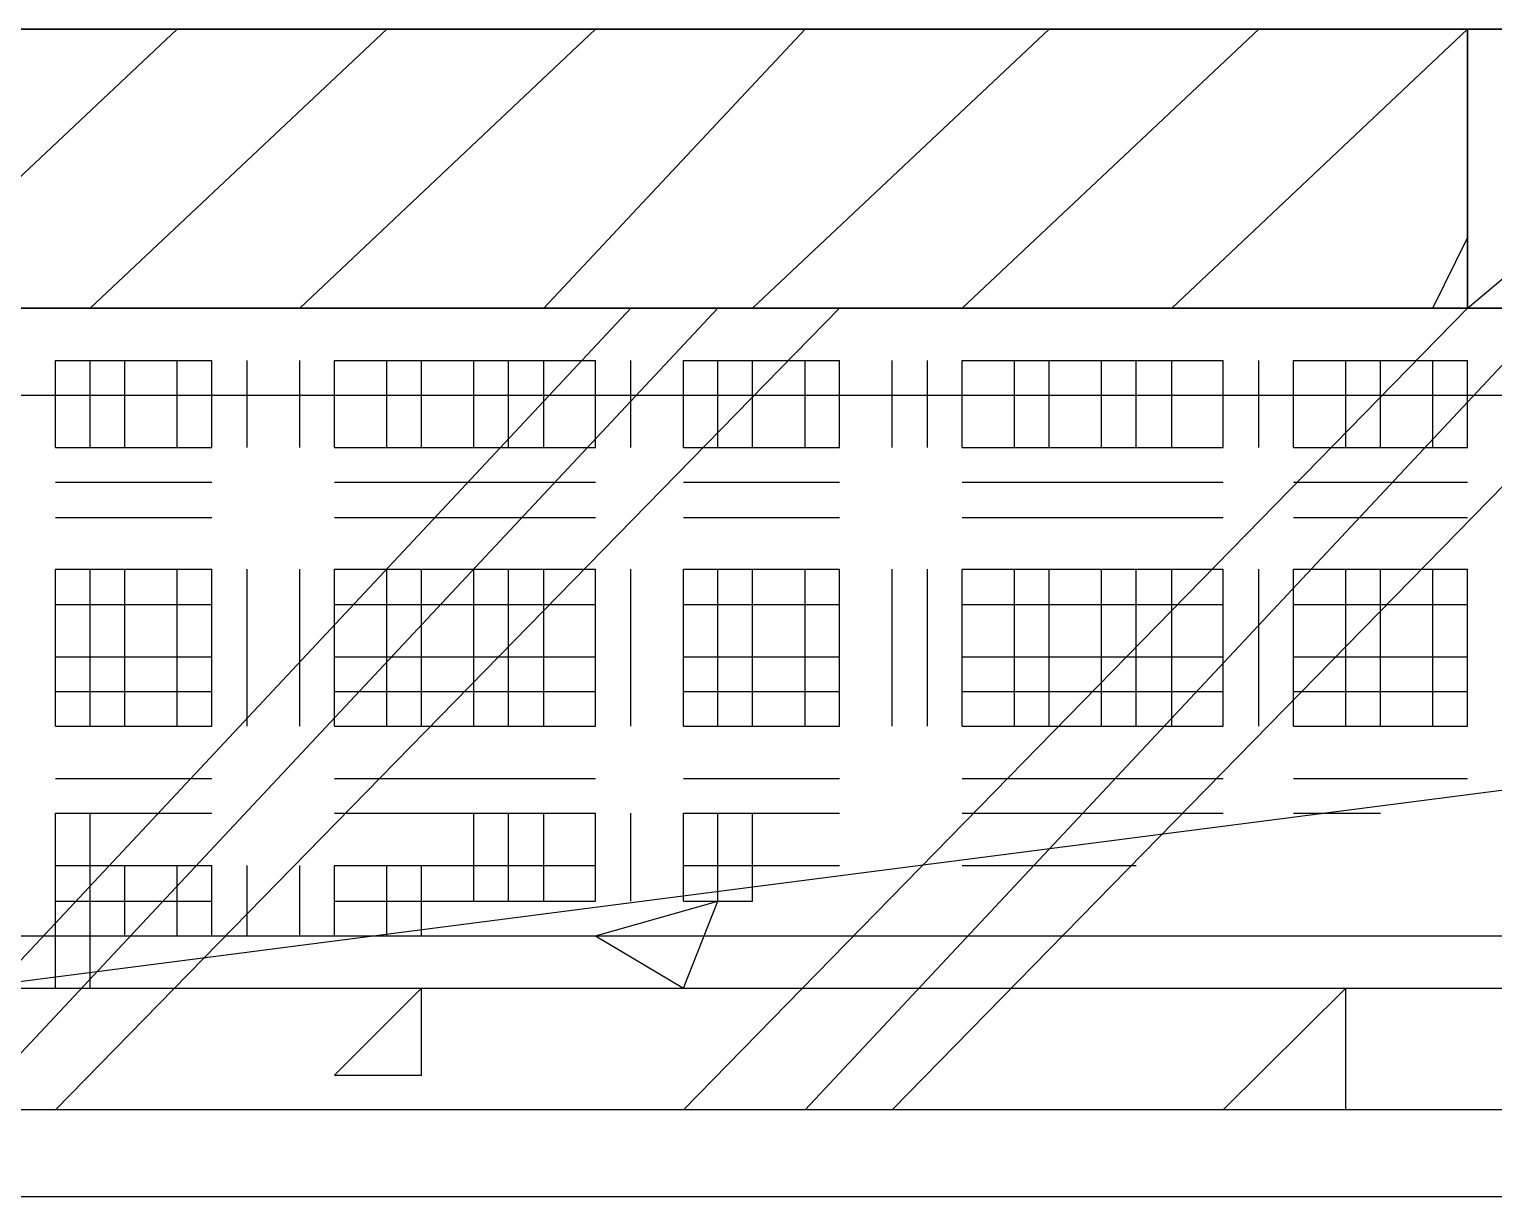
# Model space of a CAD drawing. Header units: millimetres. Extents: x 5 to 415, y 48 to 251.
# Drawn here: x 371.026 to 372.507, y 86.237 to 87.418 of the extents above; entities that cross this region are included whole.
import ezdxf

# ---------------------------------------------------------------- set-up
doc = ezdxf.new("R2010")
doc.units = ezdxf.units.MM
doc.layers.add('P', color=7, linetype='Continuous')

msp = doc.modelspace()

# ---------------------------------------------------------------- linework, layer by layer
at = {"layer": 'P'}
for points in [[(368.423, 87.418), (380.771, 87.418)], [(372.48, 87.418), (368.423, 87.418)], [(370.875, 87.136), (371.175, 87.418)], [(371.087, 87.136), (371.387, 87.418)], [(371.299, 87.136), (371.598, 87.418)], [(371.546, 87.136), (371.81, 87.418)], [(371.757, 87.136), (372.057, 87.418)], [(371.969, 87.136), (372.269, 87.418)], [(372.181, 87.136), (372.48, 87.418)], [(372.48, 87.136), (372.816, 87.418)], [(372.48, 87.136), (372.48, 87.418)], [(372.48, 87.418), (372.816, 87.418)], [(372.816, 87.418), (372.48, 87.418)], [(372.48, 87.418), (372.48, 87.136)], [(372.48, 87.136), (372.48, 87.418)], [(372.445, 87.136), (372.48, 87.207)], [(380.771, 87.136), (368.423, 87.136)], [(368.423, 87.136), (373.627, 87.136)], [(368.423, 87.136), (372.48, 87.136)], [(368.423, 87.136), (376.343, 87.136)], [(370.875, 86.325), (371.634, 87.136)], [(370.963, 86.325), (371.722, 87.136)], [(376.29, 87.136), (370.963, 87.136)], [(370.963, 86.448), (376.29, 87.136)], [(371.052, 86.325), (371.845, 87.136)], [(371.052, 87.136), (371.122, 87.136)], [(371.122, 87.136), (371.21, 87.136)], [(371.334, 87.136), (371.422, 87.136)], [(371.422, 87.136), (371.51, 87.136)], [(371.51, 87.136), (371.598, 87.136)], [(371.687, 86.325), (372.48, 87.136)], [(371.687, 87.136), (371.757, 87.136)], [(371.757, 87.136), (371.845, 87.136)], [(371.81, 86.325), (372.569, 87.136)], [(371.898, 86.325), (372.692, 87.136)], [(371.969, 87.136), (372.057, 87.136)], [(372.057, 87.136), (372.145, 87.136)], [(372.145, 87.136), (372.233, 87.136)], [(372.304, 87.136), (372.392, 87.136)], [(372.392, 87.136), (372.48, 87.136)], [(372.816, 87.136), (372.48, 87.136)], [(372.48, 87.136), (372.816, 87.136)], [(371.052, 87.083), (371.122, 87.083)], [(371.052, 87.083), (371.122, 87.083)], [(371.052, 87.083), (371.122, 87.083)], [(371.052, 87.083), (371.122, 87.083)], [(371.052, 86.995), (371.052, 87.083)], [(371.052, 86.995), (371.052, 87.083)], [(371.052, 86.995), (371.052, 87.083)], [(371.052, 86.995), (371.052, 87.083)], [(371.087, 86.995), (371.087, 87.083)], [(371.087, 86.995), (371.087, 87.083)], [(371.087, 86.995), (371.087, 87.083)], [(371.087, 86.995), (371.087, 87.083)], [(371.122, 87.083), (371.21, 87.083)], [(371.122, 87.083), (371.21, 87.083)], [(371.122, 87.083), (371.21, 87.083)], [(371.122, 87.083), (371.21, 87.083)], [(371.122, 86.995), (371.122, 87.083)], [(371.122, 86.995), (371.122, 87.083)], [(371.122, 86.995), (371.122, 87.083)], [(371.122, 86.995), (371.122, 87.083)], [(371.175, 86.995), (371.175, 87.083)], [(371.175, 86.995), (371.175, 87.083)], [(371.175, 86.995), (371.175, 87.083)], [(371.175, 86.995), (371.175, 87.083)], [(371.21, 86.995), (371.21, 87.083)], [(371.21, 86.995), (371.21, 87.083)], [(371.21, 86.995), (371.21, 87.083)], [(371.21, 86.995), (371.21, 87.083)], [(371.246, 86.995), (371.246, 87.083)], [(371.246, 86.995), (371.246, 87.083)], [(371.246, 86.995), (371.246, 87.083)], [(371.299, 86.995), (371.299, 87.083)], [(371.299, 86.995), (371.299, 87.083)], [(371.299, 86.995), (371.299, 87.083)], [(371.299, 86.995), (371.299, 87.083)], [(371.334, 87.083), (371.422, 87.083)], [(371.334, 87.083), (371.422, 87.083)], [(371.334, 87.083), (371.422, 87.083)], [(371.334, 87.083), (371.422, 87.083)], [(371.334, 86.995), (371.334, 87.083)], [(371.334, 86.995), (371.334, 87.083)], [(371.334, 86.995), (371.334, 87.083)], [(371.334, 86.995), (371.334, 87.083)], [(371.387, 86.995), (371.387, 87.083)], [(371.387, 86.995), (371.387, 87.083)], [(371.387, 86.995), (371.387, 87.083)], [(371.387, 86.995), (371.387, 87.083)], [(371.422, 87.083), (371.51, 87.083)], [(371.422, 87.083), (371.51, 87.083)], [(371.422, 87.083), (371.51, 87.083)], [(371.422, 87.083), (371.51, 87.083)], [(371.422, 86.995), (371.422, 87.083)], [(371.422, 86.995), (371.422, 87.083)], [(371.422, 86.995), (371.422, 87.083)], [(371.422, 86.995), (371.422, 87.083)], [(371.475, 86.995), (371.475, 87.083)], [(371.475, 86.995), (371.475, 87.083)], [(371.475, 86.995), (371.475, 87.083)], [(371.475, 86.995), (371.475, 87.083)], [(371.51, 87.083), (371.598, 87.083)], [(371.51, 87.083), (371.598, 87.083)], [(371.51, 87.083), (371.598, 87.083)], [(371.51, 87.083), (371.598, 87.083)], [(371.51, 86.995), (371.51, 87.083)], [(371.51, 86.995), (371.51, 87.083)], [(371.51, 86.995), (371.51, 87.083)], [(371.51, 86.995), (371.51, 87.083)], [(371.546, 86.995), (371.546, 87.083)], [(371.546, 86.995), (371.546, 87.083)], [(371.546, 86.995), (371.546, 87.083)], [(371.546, 86.995), (371.546, 87.083)], [(371.598, 86.995), (371.598, 87.083)], [(371.598, 86.995), (371.598, 87.083)], [(371.598, 86.995), (371.598, 87.083)], [(371.634, 86.995), (371.634, 87.083)], [(371.634, 86.995), (371.634, 87.083)], [(371.634, 86.995), (371.634, 87.083)], [(371.634, 86.995), (371.634, 87.083)], [(371.687, 87.083), (371.757, 87.083)], [(371.687, 87.083), (371.757, 87.083)], [(371.687, 87.083), (371.757, 87.083)], [(371.687, 87.083), (371.757, 87.083)], [(371.687, 86.995), (371.687, 87.083)], [(371.687, 86.995), (371.687, 87.083)], [(371.687, 86.995), (371.687, 87.083)], [(371.687, 86.995), (371.687, 87.083)], [(371.722, 86.995), (371.722, 87.083)], [(371.722, 86.995), (371.722, 87.083)], [(371.722, 86.995), (371.722, 87.083)], [(371.722, 86.995), (371.722, 87.083)], [(371.757, 87.083), (371.845, 87.083)], [(371.757, 87.083), (371.845, 87.083)], [(371.757, 87.083), (371.845, 87.083)], [(371.757, 87.083), (371.845, 87.083)], [(371.757, 86.995), (371.757, 87.083)], [(371.757, 86.995), (371.757, 87.083)], [(371.757, 86.995), (371.757, 87.083)], [(371.757, 86.995), (371.757, 87.083)], [(371.81, 86.995), (371.81, 87.083)], [(371.81, 86.995), (371.81, 87.083)], [(371.81, 86.995), (371.81, 87.083)], [(371.81, 86.995), (371.81, 87.083)], [(371.845, 86.995), (371.845, 87.083)], [(371.845, 86.995), (371.845, 87.083)], [(371.845, 86.995), (371.845, 87.083)], [(371.845, 86.995), (371.845, 87.083)], [(371.898, 86.995), (371.898, 87.083)], [(371.898, 86.995), (371.898, 87.083)], [(371.898, 86.995), (371.898, 87.083)], [(371.934, 86.995), (371.934, 87.083)], [(371.934, 86.995), (371.934, 87.083)], [(371.934, 86.995), (371.934, 87.083)], [(371.934, 86.995), (371.934, 87.083)], [(371.969, 87.083), (372.057, 87.083)], [(371.969, 87.083), (372.057, 87.083)], [(371.969, 87.083), (372.057, 87.083)], [(371.969, 87.083), (372.057, 87.083)], [(371.969, 86.995), (371.969, 87.083)], [(371.969, 86.995), (371.969, 87.083)], [(371.969, 86.995), (371.969, 87.083)], [(371.969, 86.995), (371.969, 87.083)], [(372.022, 86.995), (372.022, 87.083)], [(372.022, 86.995), (372.022, 87.083)], [(372.022, 86.995), (372.022, 87.083)], [(372.022, 86.995), (372.022, 87.083)], [(372.057, 87.083), (372.145, 87.083)], [(372.057, 87.083), (372.145, 87.083)], [(372.057, 87.083), (372.145, 87.083)], [(372.057, 87.083), (372.145, 87.083)], [(372.057, 86.995), (372.057, 87.083)], [(372.057, 86.995), (372.057, 87.083)], [(372.057, 86.995), (372.057, 87.083)], [(372.057, 86.995), (372.057, 87.083)], [(372.11, 86.995), (372.11, 87.083)], [(372.11, 86.995), (372.11, 87.083)], [(372.11, 86.995), (372.11, 87.083)], [(372.11, 86.995), (372.11, 87.083)], [(372.145, 87.083), (372.233, 87.083)], [(372.145, 87.083), (372.233, 87.083)], [(372.145, 87.083), (372.233, 87.083)], [(372.145, 87.083), (372.233, 87.083)], [(372.145, 86.995), (372.145, 87.083)], [(372.145, 86.995), (372.145, 87.083)], [(372.145, 86.995), (372.145, 87.083)], [(372.145, 86.995), (372.145, 87.083)], [(372.181, 86.995), (372.181, 87.083)], [(372.181, 86.995), (372.181, 87.083)], [(372.181, 86.995), (372.181, 87.083)], [(372.181, 86.995), (372.181, 87.083)], [(372.233, 86.995), (372.233, 87.083)], [(372.233, 86.995), (372.233, 87.083)], [(372.233, 86.995), (372.233, 87.083)], [(372.269, 86.995), (372.269, 87.083)], [(372.269, 86.995), (372.269, 87.083)], [(372.269, 86.995), (372.269, 87.083)], [(372.269, 86.995), (372.269, 87.083)], [(372.304, 87.083), (372.392, 87.083)], [(372.304, 87.083), (372.392, 87.083)], [(372.304, 87.083), (372.392, 87.083)], [(372.304, 87.083), (372.392, 87.083)], [(372.304, 86.995), (372.304, 87.083)], [(372.304, 86.995), (372.304, 87.083)], [(372.304, 86.995), (372.304, 87.083)], [(372.304, 86.995), (372.304, 87.083)], [(372.357, 86.995), (372.357, 87.083)], [(372.357, 86.995), (372.357, 87.083)], [(372.357, 86.995), (372.357, 87.083)], [(372.357, 86.995), (372.357, 87.083)], [(372.392, 87.083), (372.48, 87.083)], [(372.392, 87.083), (372.48, 87.083)], [(372.392, 87.083), (372.48, 87.083)], [(372.392, 87.083), (372.48, 87.083)], [(372.392, 86.995), (372.392, 87.083)], [(372.392, 86.995), (372.392, 87.083)], [(372.392, 86.995), (372.392, 87.083)], [(372.392, 86.995), (372.392, 87.083)], [(372.445, 86.995), (372.445, 87.083)], [(372.445, 86.995), (372.445, 87.083)], [(372.445, 86.995), (372.445, 87.083)], [(372.445, 86.995), (372.445, 87.083)], [(372.48, 86.995), (372.48, 87.083)], [(372.48, 86.995), (372.48, 87.083)], [(372.48, 86.995), (372.48, 87.083)], [(372.48, 86.995), (372.48, 87.083)], [(368.512, 87.048), (373.627, 87.048)], [(371.052, 87.048), (371.122, 87.048)], [(371.052, 87.048), (371.122, 87.048)], [(371.052, 87.048), (371.122, 87.048)], [(371.052, 87.048), (371.122, 87.048)], [(371.122, 87.048), (371.21, 87.048)], [(371.122, 87.048), (371.21, 87.048)], [(371.122, 87.048), (371.21, 87.048)], [(371.122, 87.048), (371.21, 87.048)], [(371.334, 87.048), (371.422, 87.048)], [(371.334, 87.048), (371.422, 87.048)], [(371.334, 87.048), (371.422, 87.048)], [(371.334, 87.048), (371.422, 87.048)], [(371.422, 87.048), (371.51, 87.048)], [(371.422, 87.048), (371.51, 87.048)], [(371.422, 87.048), (371.51, 87.048)], [(371.422, 87.048), (371.51, 87.048)], [(371.51, 87.048), (371.598, 87.048)], [(371.51, 87.048), (371.598, 87.048)], [(371.51, 87.048), (371.598, 87.048)], [(371.51, 87.048), (371.598, 87.048)], [(371.687, 87.048), (371.757, 87.048)], [(371.687, 87.048), (371.757, 87.048)], [(371.687, 87.048), (371.757, 87.048)], [(371.687, 87.048), (371.757, 87.048)], [(371.757, 87.048), (371.845, 87.048)], [(371.757, 87.048), (371.845, 87.048)], [(371.757, 87.048), (371.845, 87.048)], [(371.757, 87.048), (371.845, 87.048)], [(371.969, 87.048), (372.057, 87.048)], [(371.969, 87.048), (372.057, 87.048)], [(371.969, 87.048), (372.057, 87.048)], [(371.969, 87.048), (372.057, 87.048)], [(372.057, 87.048), (372.145, 87.048)], [(372.057, 87.048), (372.145, 87.048)], [(372.057, 87.048), (372.145, 87.048)], [(372.057, 87.048), (372.145, 87.048)], [(372.145, 87.048), (372.233, 87.048)], [(372.145, 87.048), (372.233, 87.048)], [(372.145, 87.048), (372.233, 87.048)], [(372.145, 87.048), (372.233, 87.048)], [(372.304, 87.048), (372.392, 87.048)], [(372.304, 87.048), (372.392, 87.048)], [(372.304, 87.048), (372.392, 87.048)], [(372.304, 87.048), (372.392, 87.048)], [(372.392, 87.048), (372.48, 87.048)], [(372.392, 87.048), (372.48, 87.048)], [(372.392, 87.048), (372.48, 87.048)], [(372.392, 87.048), (372.48, 87.048)], [(371.052, 86.995), (371.122, 86.995)], [(371.052, 86.995), (371.122, 86.995)], [(371.052, 86.995), (371.122, 86.995)], [(371.052, 86.995), (371.122, 86.995)], [(371.122, 86.995), (371.21, 86.995)], [(371.122, 86.995), (371.21, 86.995)], [(371.122, 86.995), (371.21, 86.995)], [(371.122, 86.995), (371.21, 86.995)], [(371.334, 86.995), (371.422, 86.995)], [(371.334, 86.995), (371.422, 86.995)], [(371.334, 86.995), (371.422, 86.995)], [(371.334, 86.995), (371.422, 86.995)], [(371.422, 86.995), (371.51, 86.995)], [(371.422, 86.995), (371.51, 86.995)], [(371.422, 86.995), (371.51, 86.995)], [(371.422, 86.995), (371.51, 86.995)], [(371.51, 86.995), (371.598, 86.995)], [(371.51, 86.995), (371.598, 86.995)], [(371.51, 86.995), (371.598, 86.995)], [(371.51, 86.995), (371.598, 86.995)], [(371.687, 86.995), (371.757, 86.995)], [(371.687, 86.995), (371.757, 86.995)], [(371.687, 86.995), (371.757, 86.995)], [(371.687, 86.995), (371.757, 86.995)], [(371.757, 86.995), (371.845, 86.995)], [(371.757, 86.995), (371.845, 86.995)], [(371.757, 86.995), (371.845, 86.995)], [(371.757, 86.995), (371.845, 86.995)], [(371.969, 86.995), (372.057, 86.995)], [(371.969, 86.995), (372.057, 86.995)], [(371.969, 86.995), (372.057, 86.995)], [(371.969, 86.995), (372.057, 86.995)], [(372.057, 86.995), (372.145, 86.995)], [(372.057, 86.995), (372.145, 86.995)], [(372.057, 86.995), (372.145, 86.995)], [(372.057, 86.995), (372.145, 86.995)], [(372.145, 86.995), (372.233, 86.995)], [(372.145, 86.995), (372.233, 86.995)], [(372.145, 86.995), (372.233, 86.995)], [(372.145, 86.995), (372.233, 86.995)], [(372.304, 86.995), (372.392, 86.995)], [(372.304, 86.995), (372.392, 86.995)], [(372.304, 86.995), (372.392, 86.995)], [(372.304, 86.995), (372.392, 86.995)], [(372.392, 86.995), (372.48, 86.995)], [(372.392, 86.995), (372.48, 86.995)], [(372.392, 86.995), (372.48, 86.995)], [(372.392, 86.995), (372.48, 86.995)], [(371.052, 86.96), (371.122, 86.96)], [(371.052, 86.96), (371.122, 86.96)], [(371.052, 86.96), (371.122, 86.96)], [(371.052, 86.96), (371.122, 86.96)], [(371.122, 86.96), (371.21, 86.96)], [(371.122, 86.96), (371.21, 86.96)], [(371.122, 86.96), (371.21, 86.96)], [(371.122, 86.96), (371.21, 86.96)], [(371.334, 86.96), (371.422, 86.96)], [(371.334, 86.96), (371.422, 86.96)], [(371.334, 86.96), (371.422, 86.96)], [(371.334, 86.96), (371.422, 86.96)], [(371.422, 86.96), (371.51, 86.96)], [(371.422, 86.96), (371.51, 86.96)], [(371.422, 86.96), (371.51, 86.96)], [(371.422, 86.96), (371.51, 86.96)], [(371.51, 86.96), (371.598, 86.96)], [(371.51, 86.96), (371.598, 86.96)], [(371.51, 86.96), (371.598, 86.96)], [(371.51, 86.96), (371.598, 86.96)], [(371.687, 86.96), (371.757, 86.96)], [(371.687, 86.96), (371.757, 86.96)], [(371.687, 86.96), (371.757, 86.96)], [(371.687, 86.96), (371.757, 86.96)], [(371.757, 86.96), (371.845, 86.96)], [(371.757, 86.96), (371.845, 86.96)], [(371.757, 86.96), (371.845, 86.96)], [(371.757, 86.96), (371.845, 86.96)], [(371.969, 86.96), (372.057, 86.96)], [(371.969, 86.96), (372.057, 86.96)], [(371.969, 86.96), (372.057, 86.96)], [(371.969, 86.96), (372.057, 86.96)], [(372.057, 86.96), (372.145, 86.96)], [(372.057, 86.96), (372.145, 86.96)], [(372.057, 86.96), (372.145, 86.96)], [(372.057, 86.96), (372.145, 86.96)], [(372.145, 86.96), (372.233, 86.96)], [(372.145, 86.96), (372.233, 86.96)], [(372.145, 86.96), (372.233, 86.96)], [(372.145, 86.96), (372.233, 86.96)], [(372.304, 86.96), (372.392, 86.96)], [(372.304, 86.96), (372.392, 86.96)], [(372.304, 86.96), (372.392, 86.96)], [(372.304, 86.96), (372.392, 86.96)], [(372.392, 86.96), (372.48, 86.96)], [(372.392, 86.96), (372.48, 86.96)], [(372.392, 86.96), (372.48, 86.96)], [(372.392, 86.96), (372.48, 86.96)], [(371.052, 86.924), (371.122, 86.924)], [(371.052, 86.924), (371.122, 86.924)], [(371.052, 86.924), (371.122, 86.924)], [(371.122, 86.924), (371.21, 86.924)], [(371.122, 86.924), (371.21, 86.924)], [(371.122, 86.924), (371.21, 86.924)], [(371.334, 86.924), (371.422, 86.924)], [(371.334, 86.924), (371.422, 86.924)], [(371.334, 86.924), (371.422, 86.924)], [(371.422, 86.924), (371.51, 86.924)], [(371.422, 86.924), (371.51, 86.924)], [(371.422, 86.924), (371.51, 86.924)], [(371.51, 86.924), (371.598, 86.924)], [(371.51, 86.924), (371.598, 86.924)], [(371.51, 86.924), (371.598, 86.924)], [(371.687, 86.924), (371.757, 86.924)], [(371.687, 86.924), (371.757, 86.924)], [(371.687, 86.924), (371.757, 86.924)], [(371.757, 86.924), (371.845, 86.924)], [(371.757, 86.924), (371.845, 86.924)], [(371.757, 86.924), (371.845, 86.924)], [(371.969, 86.924), (372.057, 86.924)], [(371.969, 86.924), (372.057, 86.924)], [(371.969, 86.924), (372.057, 86.924)], [(372.057, 86.924), (372.145, 86.924)], [(372.057, 86.924), (372.145, 86.924)], [(372.057, 86.924), (372.145, 86.924)], [(372.145, 86.924), (372.233, 86.924)], [(372.145, 86.924), (372.233, 86.924)], [(372.145, 86.924), (372.233, 86.924)], [(372.304, 86.924), (372.392, 86.924)], [(372.304, 86.924), (372.392, 86.924)], [(372.304, 86.924), (372.392, 86.924)], [(372.392, 86.924), (372.48, 86.924)], [(372.392, 86.924), (372.48, 86.924)], [(372.392, 86.924), (372.48, 86.924)], [(371.052, 86.872), (371.122, 86.872)], [(371.052, 86.872), (371.122, 86.872)], [(371.052, 86.872), (371.122, 86.872)], [(371.052, 86.872), (371.122, 86.872)], [(371.052, 86.783), (371.052, 86.872)], [(371.052, 86.783), (371.052, 86.872)], [(371.052, 86.783), (371.052, 86.872)], [(371.052, 86.783), (371.052, 86.872)], [(371.087, 86.783), (371.087, 86.872)], [(371.087, 86.783), (371.087, 86.872)], [(371.087, 86.783), (371.087, 86.872)], [(371.087, 86.783), (371.087, 86.872)], [(371.122, 86.872), (371.21, 86.872)], [(371.122, 86.872), (371.21, 86.872)], [(371.122, 86.872), (371.21, 86.872)], [(371.122, 86.872), (371.21, 86.872)], [(371.122, 86.783), (371.122, 86.872)], [(371.122, 86.783), (371.122, 86.872)], [(371.122, 86.783), (371.122, 86.872)], [(371.122, 86.783), (371.122, 86.872)], [(371.175, 86.783), (371.175, 86.872)], [(371.175, 86.783), (371.175, 86.872)], [(371.175, 86.783), (371.175, 86.872)], [(371.175, 86.783), (371.175, 86.872)], [(371.21, 86.783), (371.21, 86.872)], [(371.21, 86.783), (371.21, 86.872)], [(371.21, 86.783), (371.21, 86.872)], [(371.21, 86.783), (371.21, 86.872)], [(371.246, 86.783), (371.246, 86.872)], [(371.246, 86.783), (371.246, 86.872)], [(371.246, 86.783), (371.246, 86.872)], [(371.299, 86.783), (371.299, 86.872)], [(371.299, 86.783), (371.299, 86.872)], [(371.299, 86.783), (371.299, 86.872)], [(371.299, 86.783), (371.299, 86.872)], [(371.334, 86.872), (371.422, 86.872)], [(371.334, 86.872), (371.422, 86.872)], [(371.334, 86.872), (371.422, 86.872)], [(371.334, 86.872), (371.422, 86.872)], [(371.334, 86.783), (371.334, 86.872)], [(371.334, 86.783), (371.334, 86.872)], [(371.334, 86.783), (371.334, 86.872)], [(371.334, 86.783), (371.334, 86.872)], [(371.387, 86.783), (371.387, 86.872)], [(371.387, 86.783), (371.387, 86.872)], [(371.387, 86.783), (371.387, 86.872)], [(371.387, 86.783), (371.387, 86.872)], [(371.422, 86.872), (371.51, 86.872)], [(371.422, 86.872), (371.51, 86.872)], [(371.422, 86.872), (371.51, 86.872)], [(371.422, 86.872), (371.51, 86.872)], [(371.422, 86.783), (371.422, 86.872)], [(371.422, 86.783), (371.422, 86.872)], [(371.422, 86.783), (371.422, 86.872)], [(371.422, 86.783), (371.422, 86.872)], [(371.475, 86.783), (371.475, 86.872)], [(371.475, 86.783), (371.475, 86.872)], [(371.475, 86.783), (371.475, 86.872)], [(371.475, 86.783), (371.475, 86.872)], [(371.51, 86.872), (371.598, 86.872)], [(371.51, 86.872), (371.598, 86.872)], [(371.51, 86.872), (371.598, 86.872)], [(371.51, 86.872), (371.598, 86.872)], [(371.51, 86.783), (371.51, 86.872)], [(371.51, 86.783), (371.51, 86.872)], [(371.51, 86.783), (371.51, 86.872)], [(371.51, 86.783), (371.51, 86.872)], [(371.546, 86.783), (371.546, 86.872)], [(371.546, 86.783), (371.546, 86.872)], [(371.546, 86.783), (371.546, 86.872)], [(371.546, 86.783), (371.546, 86.872)], [(371.598, 86.783), (371.598, 86.872)], [(371.598, 86.783), (371.598, 86.872)], [(371.598, 86.783), (371.598, 86.872)], [(371.634, 86.783), (371.634, 86.872)], [(371.634, 86.783), (371.634, 86.872)], [(371.634, 86.783), (371.634, 86.872)], [(371.634, 86.783), (371.634, 86.872)], [(371.687, 86.872), (371.757, 86.872)], [(371.687, 86.872), (371.757, 86.872)], [(371.687, 86.872), (371.757, 86.872)], [(371.687, 86.872), (371.757, 86.872)], [(371.687, 86.783), (371.687, 86.872)], [(371.687, 86.783), (371.687, 86.872)], [(371.687, 86.783), (371.687, 86.872)], [(371.687, 86.783), (371.687, 86.872)], [(371.722, 86.783), (371.722, 86.872)], [(371.722, 86.783), (371.722, 86.872)], [(371.722, 86.783), (371.722, 86.872)], [(371.722, 86.783), (371.722, 86.872)], [(371.757, 86.872), (371.845, 86.872)], [(371.757, 86.872), (371.845, 86.872)], [(371.757, 86.872), (371.845, 86.872)], [(371.757, 86.872), (371.845, 86.872)], [(371.757, 86.783), (371.757, 86.872)], [(371.757, 86.783), (371.757, 86.872)], [(371.757, 86.783), (371.757, 86.872)], [(371.757, 86.783), (371.757, 86.872)], [(371.81, 86.783), (371.81, 86.872)], [(371.81, 86.783), (371.81, 86.872)], [(371.81, 86.783), (371.81, 86.872)], [(371.81, 86.783), (371.81, 86.872)], [(371.845, 86.783), (371.845, 86.872)], [(371.845, 86.783), (371.845, 86.872)], [(371.845, 86.783), (371.845, 86.872)], [(371.845, 86.783), (371.845, 86.872)], [(371.898, 86.783), (371.898, 86.872)], [(371.898, 86.783), (371.898, 86.872)], [(371.898, 86.783), (371.898, 86.872)], [(371.934, 86.783), (371.934, 86.872)], [(371.934, 86.783), (371.934, 86.872)], [(371.934, 86.783), (371.934, 86.872)], [(371.934, 86.783), (371.934, 86.872)], [(371.969, 86.872), (372.057, 86.872)], [(371.969, 86.872), (372.057, 86.872)], [(371.969, 86.872), (372.057, 86.872)], [(371.969, 86.872), (372.057, 86.872)], [(371.969, 86.783), (371.969, 86.872)], [(371.969, 86.783), (371.969, 86.872)], [(371.969, 86.783), (371.969, 86.872)], [(371.969, 86.783), (371.969, 86.872)], [(372.022, 86.783), (372.022, 86.872)], [(372.022, 86.783), (372.022, 86.872)], [(372.022, 86.783), (372.022, 86.872)], [(372.022, 86.783), (372.022, 86.872)], [(372.057, 86.872), (372.145, 86.872)], [(372.057, 86.872), (372.145, 86.872)], [(372.057, 86.872), (372.145, 86.872)], [(372.057, 86.872), (372.145, 86.872)], [(372.057, 86.783), (372.057, 86.872)], [(372.057, 86.783), (372.057, 86.872)], [(372.057, 86.783), (372.057, 86.872)], [(372.057, 86.783), (372.057, 86.872)], [(372.11, 86.783), (372.11, 86.872)], [(372.11, 86.783), (372.11, 86.872)], [(372.11, 86.783), (372.11, 86.872)], [(372.11, 86.783), (372.11, 86.872)], [(372.145, 86.872), (372.233, 86.872)], [(372.145, 86.872), (372.233, 86.872)], [(372.145, 86.872), (372.233, 86.872)], [(372.145, 86.872), (372.233, 86.872)], [(372.145, 86.783), (372.145, 86.872)], [(372.145, 86.783), (372.145, 86.872)], [(372.145, 86.783), (372.145, 86.872)], [(372.145, 86.783), (372.145, 86.872)], [(372.181, 86.783), (372.181, 86.872)], [(372.181, 86.783), (372.181, 86.872)], [(372.181, 86.783), (372.181, 86.872)], [(372.181, 86.783), (372.181, 86.872)], [(372.233, 86.783), (372.233, 86.872)], [(372.233, 86.783), (372.233, 86.872)], [(372.233, 86.783), (372.233, 86.872)], [(372.269, 86.783), (372.269, 86.872)], [(372.269, 86.783), (372.269, 86.872)], [(372.269, 86.783), (372.269, 86.872)], [(372.269, 86.783), (372.269, 86.872)], [(372.304, 86.872), (372.392, 86.872)], [(372.304, 86.872), (372.392, 86.872)], [(372.304, 86.872), (372.392, 86.872)], [(372.304, 86.872), (372.392, 86.872)], [(372.304, 86.783), (372.304, 86.872)], [(372.304, 86.783), (372.304, 86.872)], [(372.304, 86.783), (372.304, 86.872)], [(372.304, 86.783), (372.304, 86.872)], [(372.357, 86.783), (372.357, 86.872)], [(372.357, 86.783), (372.357, 86.872)], [(372.357, 86.783), (372.357, 86.872)], [(372.357, 86.783), (372.357, 86.872)], [(372.392, 86.872), (372.48, 86.872)], [(372.392, 86.872), (372.48, 86.872)], [(372.392, 86.872), (372.48, 86.872)], [(372.392, 86.872), (372.48, 86.872)], [(372.392, 86.783), (372.392, 86.872)], [(372.392, 86.783), (372.392, 86.872)], [(372.392, 86.783), (372.392, 86.872)], [(372.392, 86.783), (372.392, 86.872)], [(372.445, 86.783), (372.445, 86.872)], [(372.445, 86.783), (372.445, 86.872)], [(372.445, 86.783), (372.445, 86.872)], [(372.445, 86.783), (372.445, 86.872)], [(372.48, 86.783), (372.48, 86.872)], [(372.48, 86.783), (372.48, 86.872)], [(372.48, 86.783), (372.48, 86.872)], [(372.48, 86.783), (372.48, 86.872)], [(371.052, 86.836), (371.122, 86.836)], [(371.052, 86.836), (371.122, 86.836)], [(371.052, 86.836), (371.122, 86.836)], [(371.052, 86.836), (371.122, 86.836)], [(371.122, 86.836), (371.21, 86.836)], [(371.122, 86.836), (371.21, 86.836)], [(371.122, 86.836), (371.21, 86.836)], [(371.122, 86.836), (371.21, 86.836)], [(371.334, 86.836), (371.422, 86.836)], [(371.334, 86.836), (371.422, 86.836)], [(371.334, 86.836), (371.422, 86.836)], [(371.334, 86.836), (371.422, 86.836)], [(371.422, 86.836), (371.51, 86.836)], [(371.422, 86.836), (371.51, 86.836)], [(371.422, 86.836), (371.51, 86.836)], [(371.422, 86.836), (371.51, 86.836)], [(371.51, 86.836), (371.598, 86.836)], [(371.51, 86.836), (371.598, 86.836)], [(371.51, 86.836), (371.598, 86.836)], [(371.51, 86.836), (371.598, 86.836)], [(371.687, 86.836), (371.757, 86.836)], [(371.687, 86.836), (371.757, 86.836)], [(371.687, 86.836), (371.757, 86.836)], [(371.687, 86.836), (371.757, 86.836)], [(371.757, 86.836), (371.845, 86.836)], [(371.757, 86.836), (371.845, 86.836)], [(371.757, 86.836), (371.845, 86.836)], [(371.757, 86.836), (371.845, 86.836)], [(371.969, 86.836), (372.057, 86.836)], [(371.969, 86.836), (372.057, 86.836)], [(371.969, 86.836), (372.057, 86.836)], [(371.969, 86.836), (372.057, 86.836)], [(372.057, 86.836), (372.145, 86.836)], [(372.057, 86.836), (372.145, 86.836)], [(372.057, 86.836), (372.145, 86.836)], [(372.057, 86.836), (372.145, 86.836)], [(372.145, 86.836), (372.233, 86.836)], [(372.145, 86.836), (372.233, 86.836)], [(372.145, 86.836), (372.233, 86.836)], [(372.145, 86.836), (372.233, 86.836)], [(372.304, 86.836), (372.392, 86.836)], [(372.304, 86.836), (372.392, 86.836)], [(372.304, 86.836), (372.392, 86.836)], [(372.304, 86.836), (372.392, 86.836)], [(372.392, 86.836), (372.48, 86.836)], [(372.392, 86.836), (372.48, 86.836)], [(372.392, 86.836), (372.48, 86.836)], [(372.392, 86.836), (372.48, 86.836)], [(371.052, 86.783), (371.122, 86.783)], [(371.052, 86.783), (371.122, 86.783)], [(371.052, 86.783), (371.122, 86.783)], [(371.052, 86.783), (371.122, 86.783)], [(371.052, 86.713), (371.052, 86.783)], [(371.052, 86.713), (371.052, 86.783)], [(371.052, 86.713), (371.052, 86.783)], [(371.052, 86.713), (371.052, 86.783)], [(371.087, 86.713), (371.087, 86.783)], [(371.087, 86.713), (371.087, 86.783)], [(371.087, 86.713), (371.087, 86.783)], [(371.087, 86.713), (371.087, 86.783)], [(371.122, 86.783), (371.21, 86.783)], [(371.122, 86.783), (371.21, 86.783)], [(371.122, 86.783), (371.21, 86.783)], [(371.122, 86.783), (371.21, 86.783)], [(371.122, 86.713), (371.122, 86.783)], [(371.122, 86.713), (371.122, 86.783)], [(371.122, 86.713), (371.122, 86.783)], [(371.122, 86.713), (371.122, 86.783)], [(371.175, 86.713), (371.175, 86.783)], [(371.175, 86.713), (371.175, 86.783)], [(371.175, 86.713), (371.175, 86.783)], [(371.175, 86.713), (371.175, 86.783)], [(371.21, 86.713), (371.21, 86.783)], [(371.21, 86.713), (371.21, 86.783)], [(371.21, 86.713), (371.21, 86.783)], [(371.21, 86.713), (371.21, 86.783)], [(371.246, 86.713), (371.246, 86.783)], [(371.246, 86.713), (371.246, 86.783)], [(371.246, 86.713), (371.246, 86.783)], [(371.299, 86.713), (371.299, 86.783)], [(371.299, 86.713), (371.299, 86.783)], [(371.299, 86.713), (371.299, 86.783)], [(371.299, 86.713), (371.299, 86.783)], [(371.334, 86.783), (371.422, 86.783)], [(371.334, 86.783), (371.422, 86.783)], [(371.334, 86.783), (371.422, 86.783)], [(371.334, 86.783), (371.422, 86.783)], [(371.334, 86.713), (371.334, 86.783)], [(371.334, 86.713), (371.334, 86.783)], [(371.334, 86.713), (371.334, 86.783)], [(371.334, 86.713), (371.334, 86.783)], [(371.387, 86.713), (371.387, 86.783)], [(371.387, 86.713), (371.387, 86.783)], [(371.387, 86.713), (371.387, 86.783)], [(371.387, 86.713), (371.387, 86.783)], [(371.422, 86.783), (371.51, 86.783)], [(371.422, 86.783), (371.51, 86.783)], [(371.422, 86.783), (371.51, 86.783)], [(371.422, 86.783), (371.51, 86.783)], [(371.422, 86.713), (371.422, 86.783)], [(371.422, 86.713), (371.422, 86.783)], [(371.422, 86.713), (371.422, 86.783)], [(371.422, 86.713), (371.422, 86.783)], [(371.475, 86.713), (371.475, 86.783)], [(371.475, 86.713), (371.475, 86.783)], [(371.475, 86.713), (371.475, 86.783)], [(371.475, 86.713), (371.475, 86.783)], [(371.51, 86.783), (371.598, 86.783)], [(371.51, 86.783), (371.598, 86.783)], [(371.51, 86.783), (371.598, 86.783)], [(371.51, 86.783), (371.598, 86.783)], [(371.51, 86.713), (371.51, 86.783)], [(371.51, 86.713), (371.51, 86.783)], [(371.51, 86.713), (371.51, 86.783)], [(371.51, 86.713), (371.51, 86.783)], [(371.546, 86.713), (371.546, 86.783)], [(371.546, 86.713), (371.546, 86.783)], [(371.546, 86.713), (371.546, 86.783)], [(371.546, 86.713), (371.546, 86.783)], [(371.598, 86.713), (371.598, 86.783)], [(371.598, 86.713), (371.598, 86.783)], [(371.598, 86.713), (371.598, 86.783)], [(371.634, 86.713), (371.634, 86.783)], [(371.634, 86.713), (371.634, 86.783)], [(371.634, 86.713), (371.634, 86.783)], [(371.634, 86.713), (371.634, 86.783)], [(371.687, 86.783), (371.757, 86.783)], [(371.687, 86.783), (371.757, 86.783)], [(371.687, 86.783), (371.757, 86.783)], [(371.687, 86.783), (371.757, 86.783)], [(371.687, 86.713), (371.687, 86.783)], [(371.687, 86.713), (371.687, 86.783)], [(371.687, 86.713), (371.687, 86.783)], [(371.687, 86.713), (371.687, 86.783)], [(371.722, 86.713), (371.722, 86.783)], [(371.722, 86.713), (371.722, 86.783)], [(371.722, 86.713), (371.722, 86.783)], [(371.722, 86.713), (371.722, 86.783)], [(371.757, 86.783), (371.845, 86.783)], [(371.757, 86.783), (371.845, 86.783)], [(371.757, 86.783), (371.845, 86.783)], [(371.757, 86.783), (371.845, 86.783)], [(371.757, 86.713), (371.757, 86.783)], [(371.757, 86.713), (371.757, 86.783)], [(371.757, 86.713), (371.757, 86.783)], [(371.757, 86.713), (371.757, 86.783)], [(371.81, 86.713), (371.81, 86.783)], [(371.81, 86.713), (371.81, 86.783)], [(371.81, 86.713), (371.81, 86.783)], [(371.81, 86.713), (371.81, 86.783)], [(371.845, 86.713), (371.845, 86.783)], [(371.845, 86.713), (371.845, 86.783)], [(371.845, 86.713), (371.845, 86.783)], [(371.845, 86.713), (371.845, 86.783)], [(371.898, 86.713), (371.898, 86.783)], [(371.898, 86.713), (371.898, 86.783)], [(371.898, 86.713), (371.898, 86.783)], [(371.934, 86.713), (371.934, 86.783)], [(371.934, 86.713), (371.934, 86.783)], [(371.934, 86.713), (371.934, 86.783)], [(371.934, 86.713), (371.934, 86.783)], [(371.969, 86.783), (372.057, 86.783)], [(371.969, 86.783), (372.057, 86.783)], [(371.969, 86.783), (372.057, 86.783)], [(371.969, 86.783), (372.057, 86.783)], [(371.969, 86.713), (371.969, 86.783)], [(371.969, 86.713), (371.969, 86.783)], [(371.969, 86.713), (371.969, 86.783)], [(371.969, 86.713), (371.969, 86.783)], [(372.022, 86.713), (372.022, 86.783)], [(372.022, 86.713), (372.022, 86.783)], [(372.022, 86.713), (372.022, 86.783)], [(372.022, 86.713), (372.022, 86.783)], [(372.057, 86.783), (372.145, 86.783)], [(372.057, 86.783), (372.145, 86.783)], [(372.057, 86.783), (372.145, 86.783)], [(372.057, 86.783), (372.145, 86.783)], [(372.057, 86.713), (372.057, 86.783)], [(372.057, 86.713), (372.057, 86.783)], [(372.057, 86.713), (372.057, 86.783)], [(372.057, 86.713), (372.057, 86.783)], [(372.11, 86.713), (372.11, 86.783)], [(372.11, 86.713), (372.11, 86.783)], [(372.11, 86.713), (372.11, 86.783)], [(372.11, 86.713), (372.11, 86.783)], [(372.145, 86.783), (372.233, 86.783)], [(372.145, 86.783), (372.233, 86.783)], [(372.145, 86.783), (372.233, 86.783)], [(372.145, 86.783), (372.233, 86.783)], [(372.145, 86.713), (372.145, 86.783)], [(372.145, 86.713), (372.145, 86.783)], [(372.145, 86.713), (372.145, 86.783)], [(372.145, 86.713), (372.145, 86.783)], [(372.181, 86.713), (372.181, 86.783)], [(372.181, 86.713), (372.181, 86.783)], [(372.181, 86.713), (372.181, 86.783)], [(372.181, 86.713), (372.181, 86.783)], [(372.233, 86.713), (372.233, 86.783)], [(372.233, 86.713), (372.233, 86.783)], [(372.233, 86.713), (372.233, 86.783)], [(372.269, 86.713), (372.269, 86.783)], [(372.269, 86.713), (372.269, 86.783)], [(372.269, 86.713), (372.269, 86.783)], [(372.269, 86.713), (372.269, 86.783)], [(372.304, 86.783), (372.392, 86.783)], [(372.304, 86.783), (372.392, 86.783)], [(372.304, 86.783), (372.392, 86.783)], [(372.304, 86.783), (372.392, 86.783)], [(372.304, 86.713), (372.304, 86.783)], [(372.304, 86.713), (372.304, 86.783)], [(372.304, 86.713), (372.304, 86.783)], [(372.304, 86.713), (372.304, 86.783)], [(372.357, 86.713), (372.357, 86.783)], [(372.357, 86.713), (372.357, 86.783)], [(372.357, 86.713), (372.357, 86.783)], [(372.357, 86.713), (372.357, 86.783)], [(372.392, 86.783), (372.48, 86.783)], [(372.392, 86.783), (372.48, 86.783)], [(372.392, 86.783), (372.48, 86.783)], [(372.392, 86.783), (372.48, 86.783)], [(372.392, 86.713), (372.392, 86.783)], [(372.392, 86.713), (372.392, 86.783)], [(372.392, 86.713), (372.392, 86.783)], [(372.392, 86.713), (372.392, 86.783)], [(372.445, 86.713), (372.445, 86.783)], [(372.445, 86.713), (372.445, 86.783)], [(372.445, 86.713), (372.445, 86.783)], [(372.445, 86.713), (372.445, 86.783)], [(372.48, 86.713), (372.48, 86.783)], [(372.48, 86.713), (372.48, 86.783)], [(372.48, 86.713), (372.48, 86.783)], [(372.48, 86.713), (372.48, 86.783)], [(371.052, 86.748), (371.122, 86.748)], [(371.052, 86.748), (371.122, 86.748)], [(371.052, 86.748), (371.122, 86.748)], [(371.052, 86.748), (371.122, 86.748)], [(371.122, 86.748), (371.21, 86.748)], [(371.122, 86.748), (371.21, 86.748)], [(371.122, 86.748), (371.21, 86.748)], [(371.122, 86.748), (371.21, 86.748)], [(371.334, 86.748), (371.422, 86.748)], [(371.334, 86.748), (371.422, 86.748)], [(371.334, 86.748), (371.422, 86.748)], [(371.334, 86.748), (371.422, 86.748)], [(371.422, 86.748), (371.51, 86.748)], [(371.422, 86.748), (371.51, 86.748)], [(371.422, 86.748), (371.51, 86.748)], [(371.422, 86.748), (371.51, 86.748)], [(371.51, 86.748), (371.598, 86.748)], [(371.51, 86.748), (371.598, 86.748)], [(371.51, 86.748), (371.598, 86.748)], [(371.51, 86.748), (371.598, 86.748)], [(371.687, 86.748), (371.757, 86.748)], [(371.687, 86.748), (371.757, 86.748)], [(371.687, 86.748), (371.757, 86.748)], [(371.687, 86.748), (371.757, 86.748)], [(371.757, 86.748), (371.845, 86.748)], [(371.757, 86.748), (371.845, 86.748)], [(371.757, 86.748), (371.845, 86.748)], [(371.757, 86.748), (371.845, 86.748)], [(371.969, 86.748), (372.057, 86.748)], [(371.969, 86.748), (372.057, 86.748)], [(371.969, 86.748), (372.057, 86.748)], [(371.969, 86.748), (372.057, 86.748)], [(372.057, 86.748), (372.145, 86.748)], [(372.057, 86.748), (372.145, 86.748)], [(372.057, 86.748), (372.145, 86.748)], [(372.057, 86.748), (372.145, 86.748)], [(372.145, 86.748), (372.233, 86.748)], [(372.145, 86.748), (372.233, 86.748)], [(372.145, 86.748), (372.233, 86.748)], [(372.145, 86.748), (372.233, 86.748)], [(372.304, 86.748), (372.392, 86.748)], [(372.304, 86.748), (372.392, 86.748)], [(372.304, 86.748), (372.392, 86.748)], [(372.304, 86.748), (372.392, 86.748)], [(372.392, 86.748), (372.48, 86.748)], [(372.392, 86.748), (372.48, 86.748)], [(372.392, 86.748), (372.48, 86.748)], [(372.392, 86.748), (372.48, 86.748)], [(371.052, 86.713), (371.122, 86.713)], [(371.052, 86.713), (371.122, 86.713)], [(371.052, 86.713), (371.122, 86.713)], [(371.052, 86.713), (371.122, 86.713)], [(371.122, 86.713), (371.21, 86.713)], [(371.122, 86.713), (371.21, 86.713)], [(371.122, 86.713), (371.21, 86.713)], [(371.122, 86.713), (371.21, 86.713)], [(371.334, 86.713), (371.422, 86.713)], [(371.334, 86.713), (371.422, 86.713)], [(371.334, 86.713), (371.422, 86.713)], [(371.334, 86.713), (371.422, 86.713)], [(371.422, 86.713), (371.51, 86.713)], [(371.422, 86.713), (371.51, 86.713)], [(371.422, 86.713), (371.51, 86.713)], [(371.422, 86.713), (371.51, 86.713)], [(371.51, 86.713), (371.598, 86.713)], [(371.51, 86.713), (371.598, 86.713)], [(371.51, 86.713), (371.598, 86.713)], [(371.51, 86.713), (371.598, 86.713)], [(371.687, 86.713), (371.757, 86.713)], [(371.687, 86.713), (371.757, 86.713)], [(371.687, 86.713), (371.757, 86.713)], [(371.687, 86.713), (371.757, 86.713)], [(371.757, 86.713), (371.845, 86.713)], [(371.757, 86.713), (371.845, 86.713)], [(371.757, 86.713), (371.845, 86.713)], [(371.757, 86.713), (371.845, 86.713)], [(371.969, 86.713), (372.057, 86.713)], [(371.969, 86.713), (372.057, 86.713)], [(371.969, 86.713), (372.057, 86.713)], [(371.969, 86.713), (372.057, 86.713)], [(372.057, 86.713), (372.145, 86.713)], [(372.057, 86.713), (372.145, 86.713)], [(372.057, 86.713), (372.145, 86.713)], [(372.057, 86.713), (372.145, 86.713)], [(372.145, 86.713), (372.233, 86.713)], [(372.145, 86.713), (372.233, 86.713)], [(372.145, 86.713), (372.233, 86.713)], [(372.145, 86.713), (372.233, 86.713)], [(372.304, 86.713), (372.392, 86.713)], [(372.304, 86.713), (372.392, 86.713)], [(372.304, 86.713), (372.392, 86.713)], [(372.304, 86.713), (372.392, 86.713)], [(372.392, 86.713), (372.48, 86.713)], [(372.392, 86.713), (372.48, 86.713)], [(372.392, 86.713), (372.48, 86.713)], [(372.392, 86.713), (372.48, 86.713)], [(371.052, 86.66), (371.122, 86.66)], [(371.052, 86.66), (371.122, 86.66)], [(371.052, 86.66), (371.122, 86.66)], [(371.052, 86.66), (371.122, 86.66)], [(371.122, 86.66), (371.21, 86.66)], [(371.122, 86.66), (371.21, 86.66)], [(371.122, 86.66), (371.21, 86.66)], [(371.122, 86.66), (371.21, 86.66)], [(371.334, 86.66), (371.422, 86.66)], [(371.334, 86.66), (371.422, 86.66)], [(371.334, 86.66), (371.422, 86.66)], [(371.334, 86.66), (371.422, 86.66)], [(371.422, 86.66), (371.51, 86.66)], [(371.422, 86.66), (371.51, 86.66)], [(371.422, 86.66), (371.51, 86.66)], [(371.422, 86.66), (371.51, 86.66)], [(371.51, 86.66), (371.598, 86.66)], [(371.51, 86.66), (371.598, 86.66)], [(371.51, 86.66), (371.598, 86.66)], [(371.51, 86.66), (371.598, 86.66)], [(371.687, 86.66), (371.757, 86.66)], [(371.687, 86.66), (371.757, 86.66)], [(371.687, 86.66), (371.757, 86.66)], [(371.687, 86.66), (371.757, 86.66)], [(371.757, 86.66), (371.845, 86.66)], [(371.757, 86.66), (371.845, 86.66)], [(371.757, 86.66), (371.845, 86.66)], [(371.757, 86.66), (371.845, 86.66)], [(371.969, 86.66), (372.057, 86.66)], [(371.969, 86.66), (372.057, 86.66)], [(371.969, 86.66), (372.057, 86.66)], [(371.969, 86.66), (372.057, 86.66)], [(372.057, 86.66), (372.145, 86.66)], [(372.057, 86.66), (372.145, 86.66)], [(372.057, 86.66), (372.145, 86.66)], [(372.057, 86.66), (372.145, 86.66)], [(372.145, 86.66), (372.233, 86.66)], [(372.145, 86.66), (372.233, 86.66)], [(372.145, 86.66), (372.233, 86.66)], [(372.145, 86.66), (372.233, 86.66)], [(372.304, 86.66), (372.392, 86.66)], [(372.304, 86.66), (372.392, 86.66)], [(372.304, 86.66), (372.392, 86.66)], [(372.304, 86.66), (372.392, 86.66)], [(372.392, 86.66), (372.48, 86.66)], [(372.392, 86.66), (372.48, 86.66)], [(372.392, 86.66), (372.48, 86.66)], [(372.392, 86.66), (372.48, 86.66)], [(371.052, 86.625), (371.122, 86.625)], [(371.052, 86.625), (371.122, 86.625)], [(371.052, 86.625), (371.122, 86.625)], [(371.052, 86.536), (371.052, 86.625)], [(371.052, 86.536), (371.052, 86.625)], [(371.052, 86.536), (371.052, 86.625)], [(371.052, 86.536), (371.052, 86.625)], [(371.087, 86.536), (371.087, 86.625)], [(371.087, 86.536), (371.087, 86.625)], [(371.087, 86.536), (371.087, 86.625)], [(371.087, 86.536), (371.087, 86.625)], [(371.122, 86.625), (371.21, 86.625)], [(371.122, 86.625), (371.21, 86.625)], [(371.122, 86.625), (371.21, 86.625)], [(371.334, 86.625), (371.422, 86.625)], [(371.334, 86.625), (371.422, 86.625)], [(371.334, 86.625), (371.422, 86.625)], [(371.422, 86.625), (371.51, 86.625)], [(371.422, 86.625), (371.51, 86.625)], [(371.422, 86.625), (371.51, 86.625)], [(371.475, 86.536), (371.475, 86.625)], [(371.475, 86.536), (371.475, 86.625)], [(371.475, 86.536), (371.475, 86.625)], [(371.475, 86.536), (371.475, 86.625)], [(371.51, 86.625), (371.598, 86.625)], [(371.51, 86.625), (371.598, 86.625)], [(371.51, 86.625), (371.598, 86.625)], [(371.51, 86.536), (371.51, 86.625)], [(371.51, 86.536), (371.51, 86.625)], [(371.51, 86.536), (371.51, 86.625)], [(371.51, 86.536), (371.51, 86.625)], [(371.546, 86.536), (371.546, 86.625)], [(371.546, 86.536), (371.546, 86.625)], [(371.546, 86.536), (371.546, 86.625)], [(371.546, 86.536), (371.546, 86.625)], [(371.598, 86.536), (371.598, 86.625)], [(371.598, 86.536), (371.598, 86.625)], [(371.598, 86.536), (371.598, 86.625)], [(371.634, 86.536), (371.634, 86.625)], [(371.634, 86.536), (371.634, 86.625)], [(371.634, 86.536), (371.634, 86.625)], [(371.634, 86.536), (371.634, 86.625)], [(371.687, 86.625), (371.757, 86.625)], [(371.687, 86.625), (371.757, 86.625)], [(371.687, 86.625), (371.757, 86.625)], [(371.687, 86.536), (371.687, 86.625)], [(371.687, 86.536), (371.687, 86.625)], [(371.687, 86.536), (371.687, 86.625)], [(371.687, 86.536), (371.687, 86.625)], [(371.722, 86.536), (371.722, 86.625)], [(371.722, 86.536), (371.722, 86.625)], [(371.722, 86.536), (371.722, 86.625)], [(371.722, 86.536), (371.722, 86.625)], [(371.757, 86.625), (371.845, 86.625)], [(371.757, 86.625), (371.845, 86.625)], [(371.757, 86.625), (371.845, 86.625)], [(371.757, 86.536), (371.757, 86.625)], [(371.757, 86.536), (371.757, 86.625)], [(371.757, 86.536), (371.757, 86.625)], [(371.757, 86.536), (371.757, 86.625)], [(371.969, 86.625), (372.057, 86.625)], [(371.969, 86.625), (372.057, 86.625)], [(371.969, 86.625), (372.057, 86.625)], [(372.057, 86.625), (372.145, 86.625)], [(372.057, 86.625), (372.145, 86.625)], [(372.057, 86.625), (372.145, 86.625)], [(372.145, 86.625), (372.233, 86.625)], [(372.145, 86.625), (372.233, 86.625)], [(372.145, 86.625), (372.233, 86.625)], [(372.304, 86.625), (372.392, 86.625)], [(371.052, 86.572), (371.122, 86.572)], [(371.052, 86.572), (371.122, 86.572)], [(371.052, 86.572), (371.122, 86.572)], [(371.052, 86.572), (371.122, 86.572)], [(371.122, 86.572), (371.21, 86.572)], [(371.122, 86.572), (371.21, 86.572)], [(371.122, 86.572), (371.21, 86.572)], [(371.122, 86.572), (371.21, 86.572)], [(371.122, 86.501), (371.122, 86.572)], [(371.122, 86.501), (371.122, 86.572)], [(371.122, 86.501), (371.122, 86.572)], [(371.122, 86.501), (371.122, 86.572)], [(371.175, 86.501), (371.175, 86.572)], [(371.175, 86.501), (371.175, 86.572)], [(371.175, 86.501), (371.175, 86.572)], [(371.175, 86.501), (371.175, 86.572)], [(371.21, 86.501), (371.21, 86.572)], [(371.21, 86.501), (371.21, 86.572)], [(371.21, 86.501), (371.21, 86.572)], [(371.21, 86.501), (371.21, 86.572)], [(371.246, 86.501), (371.246, 86.572)], [(371.246, 86.501), (371.246, 86.572)], [(371.246, 86.501), (371.246, 86.572)], [(371.299, 86.501), (371.299, 86.572)], [(371.299, 86.501), (371.299, 86.572)], [(371.299, 86.501), (371.299, 86.572)], [(371.299, 86.501), (371.299, 86.572)], [(371.334, 86.572), (371.422, 86.572)], [(371.334, 86.572), (371.422, 86.572)], [(371.334, 86.572), (371.422, 86.572)], [(371.334, 86.572), (371.422, 86.572)], [(371.334, 86.501), (371.334, 86.572)], [(371.334, 86.501), (371.334, 86.572)], [(371.334, 86.501), (371.334, 86.572)], [(371.334, 86.501), (371.334, 86.572)], [(371.387, 86.501), (371.387, 86.572)], [(371.387, 86.501), (371.387, 86.572)], [(371.387, 86.501), (371.387, 86.572)], [(371.387, 86.501), (371.387, 86.572)], [(371.422, 86.572), (371.51, 86.572)], [(371.422, 86.572), (371.51, 86.572)], [(371.422, 86.572), (371.51, 86.572)], [(371.422, 86.572), (371.51, 86.572)], [(371.422, 86.501), (371.422, 86.572)], [(371.422, 86.501), (371.422, 86.572)], [(371.422, 86.501), (371.422, 86.572)], [(371.422, 86.501), (371.422, 86.572)], [(371.51, 86.572), (371.598, 86.572)], [(371.51, 86.572), (371.598, 86.572)], [(371.51, 86.572), (371.598, 86.572)], [(371.51, 86.572), (371.598, 86.572)], [(371.687, 86.572), (371.757, 86.572)], [(371.687, 86.572), (371.757, 86.572)], [(371.687, 86.572), (371.757, 86.572)], [(371.687, 86.572), (371.757, 86.572)], [(371.757, 86.572), (371.845, 86.572)], [(371.757, 86.572), (371.845, 86.572)], [(371.757, 86.572), (371.845, 86.572)], [(371.757, 86.572), (371.845, 86.572)], [(371.969, 86.572), (372.057, 86.572)], [(372.057, 86.572), (372.145, 86.572)], [(371.052, 86.536), (371.122, 86.536)], [(371.052, 86.536), (371.122, 86.536)], [(371.052, 86.536), (371.122, 86.536)], [(371.052, 86.536), (371.122, 86.536)], [(371.052, 86.448), (371.052, 86.536)], [(371.052, 86.448), (371.052, 86.536)], [(371.052, 86.448), (371.052, 86.536)], [(371.052, 86.448), (371.052, 86.536)], [(371.087, 86.448), (371.087, 86.536)], [(371.087, 86.448), (371.087, 86.536)], [(371.087, 86.448), (371.087, 86.536)], [(371.087, 86.448), (371.087, 86.536)], [(371.122, 86.536), (371.21, 86.536)], [(371.122, 86.536), (371.21, 86.536)], [(371.122, 86.536), (371.21, 86.536)], [(371.122, 86.536), (371.21, 86.536)], [(371.334, 86.536), (371.422, 86.536)], [(371.334, 86.536), (371.422, 86.536)], [(371.334, 86.536), (371.422, 86.536)], [(371.334, 86.536), (371.422, 86.536)], [(371.422, 86.536), (371.51, 86.536)], [(371.422, 86.536), (371.51, 86.536)], [(371.422, 86.536), (371.51, 86.536)], [(371.422, 86.536), (371.51, 86.536)], [(371.51, 86.536), (371.598, 86.536)], [(371.51, 86.536), (371.598, 86.536)], [(371.51, 86.536), (371.598, 86.536)], [(371.598, 86.501), (371.722, 86.536)], [(371.687, 86.448), (371.722, 86.536)], [(371.687, 86.536), (371.757, 86.536)], [(368.423, 86.501), (375.356, 86.501)], [(371.052, 86.501), (371.122, 86.501)], [(371.052, 86.501), (371.122, 86.501)], [(371.052, 86.501), (371.122, 86.501)], [(371.052, 86.501), (371.122, 86.501)], [(371.122, 86.501), (371.21, 86.501)], [(371.122, 86.501), (371.21, 86.501)], [(371.122, 86.501), (371.21, 86.501)], [(371.334, 86.501), (371.422, 86.501)], [(371.598, 86.501), (371.687, 86.448)], [(370.963, 86.448), (376.29, 86.448)], [(371.334, 86.36), (371.422, 86.448)], [(371.422, 86.36), (371.422, 86.448)], [(372.233, 86.325), (372.357, 86.448)], [(372.357, 86.325), (372.357, 86.448)], [(371.334, 86.36), (371.422, 86.36)], [(376.343, 86.325), (368.423, 86.325)], [(390.049, 86.237), (363.502, 86.237)]]:
    msp.add_lwpolyline(points, dxfattribs=at)

doc.saveas('drawing.dxf')
